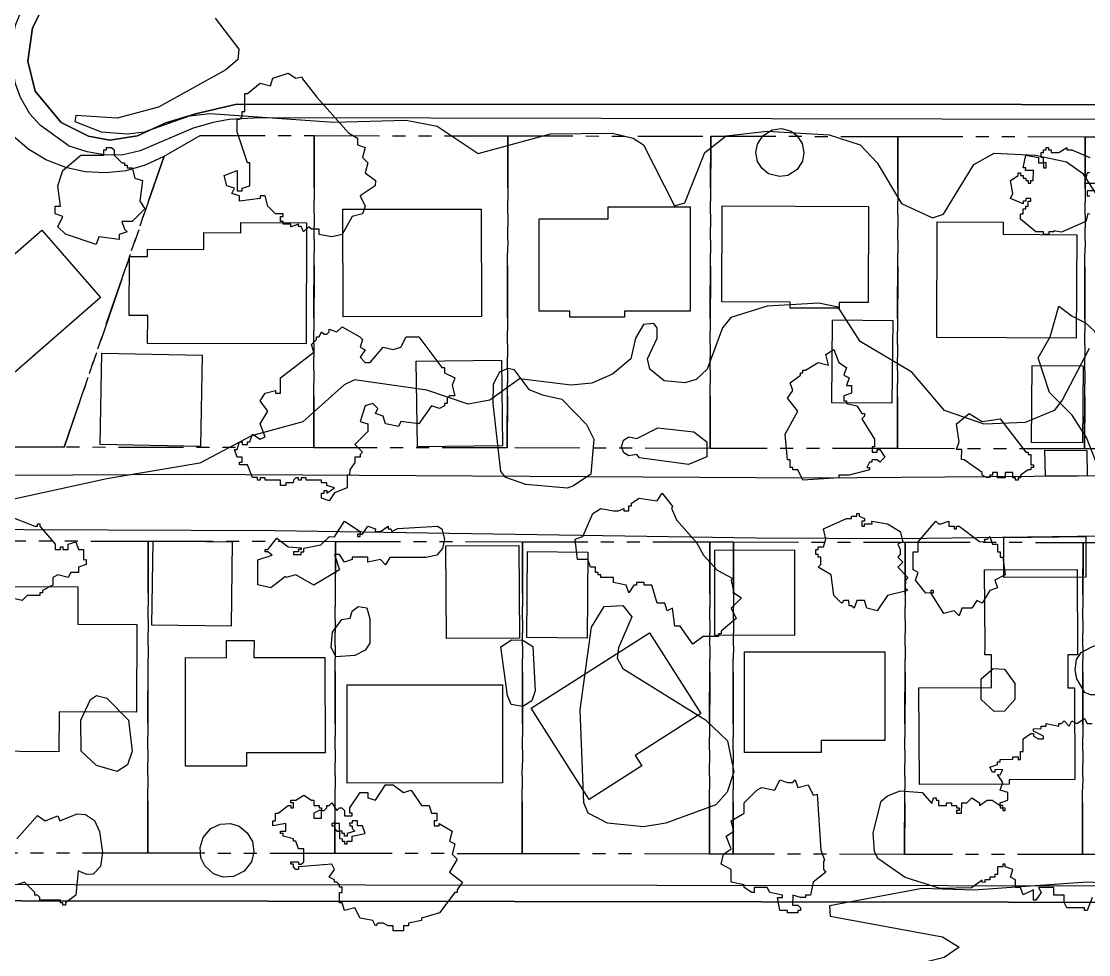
# Model space of a CAD drawing. Header units: metres. Extents: x -550 to 550, y -500 to 950.
# Drawn here: x 352 to 456.2, y -26.6 to 64.5 of the extents above; entities that cross this region are included whole.
import ezdxf

# ---------------------------------------------------------------- set-up
doc = ezdxf.new("R2010")
doc.units = ezdxf.units.M
doc.header["$LTSCALE"] = 2
doc.linetypes.add('PHANTOM', pattern=[6.35, 3.175, -0.635, 0.635, -0.635, 0.635, -0.635])
for name, color, linetype in [('SITE-BLDG-EXIST', 7, 'CONTINUOUS'), ('SITE-PARKING', 250, 'CONTINUOUS'), ('SITE-PROPERTY', 7, 'PHANTOM'), ('SITE-ROAD-CURB', 7, 'CONTINUOUS'), ('SITE-ROAD-GRAVEL', 32, 'CONTINUOUS'), ('SITE-ROAD-PAVED', 7, 'CONTINUOUS'), ('SITE-TREE-CANOPY', 94, 'CONTINUOUS'), ('TOPO-CONTOUR-MINOR', 9, 'CONTINUOUS')]:
    doc.layers.add(name, color=color, linetype=linetype)

msp = doc.modelspace()

# ---------------------------------------------------------------- linework, layer by layer
at = {"layer": 'SITE-BLDG-EXIST'}
for points in [[(345.14, 33.65), (339.85, 39.71), (346.99, 45.93), (350.94, 41.41), (354.03, 44.11), (359.75, 37.56), (349.5, 28.63)], [(383.43, 46.16), (396.94, 46.19), (396.96, 35.7), (383.46, 35.67)], [(410.93, 35.64), (405.6, 35.64), (405.6, 36.22), (402.6, 36.22), (402.6, 45.24), (409.33, 45.23), (409.33, 46.41), (417.35, 46.4), (417.34, 36.21), (410.93, 36.22)], [(420.46, 46.49), (434.75, 46.43), (434.71, 37.06), (431.89, 37.07), (431.89, 36.5), (427.09, 36.52), (427.1, 37.09), (420.42, 37.12)], [(379.83, 33.02), (364.36, 33.07), (364.37, 35.79), (362.55, 35.8), (362.58, 41.54), (364.35, 41.54), (364.35, 42.27), (369.84, 42.24), (369.85, 43.89), (373.47, 43.87), (373.47, 44.87), (379.87, 44.84)], [(441.47, 44.94), (447.89, 44.9), (447.89, 43.72), (455.09, 43.68), (455.04, 33.57), (441.41, 33.64)], [(431.24, 35.36), (437.11, 35.32), (437.04, 27.23), (431.17, 27.28)], [(359.88, 32.1), (369.68, 31.92), (369.52, 23), (359.72, 23.19)], [(390.6, 31.33), (398.91, 31.44), (399.01, 23.07), (390.71, 22.96)], [(455.72, 30.88), (455.65, 23.36), (450.66, 23.4), (450.72, 30.92)], [(364.78, 5.55), (364.89, 13.79), (372.63, 13.68), (372.52, 5.45)], [(393.53, 4.26), (393.47, 13.29), (400.62, 13.34), (400.68, 4.29)], [(401.38, 4.35), (401.47, 12.76), (407.35, 12.69), (407.27, 4.29)], [(419.75, 4.58), (419.76, 12.89), (427.52, 12.91), (427.53, 4.56)], [(446.13, 3.51), (446.09, 10.96), (455.12, 11), (455.16, 2.65), (454.2, 2.65), (454.22, -0.56), (454.86, -0.56), (454.9, -9.5), (448.48, -9.54), (448.48, -9.97), (439.72, -10), (439.67, -0.56), (446.77, -0.52), (446.76, 2.66), (446.12, 2.66)], [(357.56, 9.31), (357.54, 5.65), (363.31, 5.62), (363.27, -2.94), (355.72, -2.89), (355.7, -6.8), (348.03, -6.75), (348.13, 9.35)], [(418.39, -3.06), (411.96, -7.17), (412.61, -8.18), (407.49, -11.46), (401.81, -2.55), (413.36, 4.82)], [(372.08, 4.06), (374.76, 4.06), (374.75, 2.39), (381.68, 2.39), (381.69, -6.9), (374.02, -6.9), (374.02, -8.22), (368.05, -8.22), (368.05, 2.39), (372.08, 2.38)], [(435.47, 2.96), (436.35, 2.96), (436.35, -5.71), (430.14, -5.71), (430.14, -6.87), (422.63, -6.87), (422.63, 2.96)], [(399.01, -0.28), (399.02, -9.82), (383.84, -9.88), (383.84, -0.28)]]:
    msp.add_lwpolyline(points, close=True, dxfattribs=at)
at = {"layer": 'SITE-PARKING'}
for points in [[(456.09, 20.14), (452.04, 20.11), (451.98, 22.64), (456.08, 22.61)], [(447.95, 10.21), (447.98, 14.11), (455.96, 14.23), (455.97, 10.24)]]:
    msp.add_lwpolyline(points, close=True, dxfattribs=at)
at = {"layer": 'SITE-PROPERTY'}
for points in [[(356.2, 22.93), (320.82, 22.98), (351.26, 53.31), (352.78, 52.02), (354.48, 50.99), (356.34, 50.27), (358.28, 49.84), (360.28, 49.74), (362.26, 49.96), (364.17, 50.5), (365.97, 51.36)], [(380.58, 22.88), (356.2, 22.93), (365.97, 51.36), (369.48, 53.38), (380.64, 53.36)], [(399.48, 22.86), (380.58, 22.88), (380.64, 53.36), (399.54, 53.33)], [(419.28, 22.82), (399.48, 22.86), (399.54, 53.33), (419.34, 53.3)], [(437.57, 22.8), (419.28, 22.82), (419.34, 53.3), (437.62, 53.27)], [(455.85, 22.77), (437.57, 22.8), (437.62, 53.27), (455.91, 53.25)], [(474.13, 22.75), (455.85, 22.77), (455.91, 53.25), (474.19, 53.21)], [(364.37, -16.71), (346.08, -16.68), (346.13, 13.79), (364.42, 13.77)], [(382.65, -16.73), (364.37, -16.71), (364.42, 13.77), (382.7, 13.74)], [(400.94, -16.76), (382.65, -16.73), (382.7, 13.74), (400.98, 13.71)], [(419.22, -16.79), (400.94, -16.76), (400.98, 13.71), (419.27, 13.68)], [(421.52, -16.79), (419.22, -16.79), (419.27, 13.68), (421.57, 13.68)], [(438.28, -16.82), (421.52, -16.79), (421.57, 13.68), (438.34, 13.66)], [(455.65, -16.84), (438.28, -16.82), (438.34, 13.66), (455.7, 13.64)], [(473.93, -16.88), (455.65, -16.84), (455.7, 13.64), (473.98, 13.6)]]:
    msp.add_lwpolyline(points, close=True, dxfattribs=at)
at = {"layer": 'SITE-ROAD-CURB'}
for points in [[(472.51, -21.51), (303.78, -21.29), (296.27, -21.16), (293.7, -20.79), (291.56, -20.24), (288, -18.69), (285.39, -16.81), (283.62, -15.06), (281.29, -12.16), (280.58, -10.84), (279.37, -7.67), (278.94, -6.02), (278.46, -2.81), (278.31, 1.59), (278.51, 158.21)], [(279.94, 132.13), (279.92, 29.78), (279.73, -0.52), (280.11, -4.71), (280.94, -7.87), (282.25, -11), (283.64, -12.97), (285, -14.49), (286.5, -15.92), (288.39, -17.19), (291.49, -18.64), (296.23, -19.58), (300.26, -19.71), (470.96, -19.9)], [(525.14, 54.8), (375.37, 55.08), (372.34, 54.92), (370.77, 54.62), (368.8, 54.07), (363.62, 51.86), (361.96, 51.48), (360.27, 51.46), (358.45, 51.78), (356.69, 52.34), (353.92, 54.34), (352.87, 55.47), (351.95, 57.07), (351.47, 58.42), (351.05, 60.94), (351.06, 62.24), (351.46, 64.13), (353.7, 69.7)], [(354.52, 66.67), (353.12, 63.88), (352.68, 60.61), (353.38, 57.68), (355.93, 54.62), (358.59, 53.29), (360.68, 52.92), (363.38, 53.32), (366.13, 54.6), (369.03, 55.47), (373.06, 56.42), (526.3, 56.35)]]:
    msp.add_lwpolyline(points, dxfattribs=at)
at = {"layer": 'SITE-ROAD-GRAVEL'}
for points in [[(319.83, 89.95), (319.84, 61.68), (319.48, 29.22), (320.07, 24), (320.64, 22.67), (322.22, 20.8), (325.15, 20.21), (328.69, 20.09), (368.41, 20.3), (429.33, 19.94), (463.78, 20.2)], [(467.44, 14.39), (438.02, 13.99), (423.79, 14.05), (376.75, 14.77), (344.12, 14.9), (320.72, 15.96), (317.53, 17.48), (315.03, 20.27), (314.4, 23.37), (314.26, 27.66), (314.54, 33.64), (314.71, 47.49), (314.68, 60.92), (315.03, 87.13)]]:
    msp.add_lwpolyline(points, dxfattribs=at)
at = {"layer": 'SITE-ROAD-PAVED'}
for points in [[(278.51, 158.21), (278.31, 1.59), (278.46, -2.81), (278.94, -6.02), (279.37, -7.67), (280.58, -10.84), (281.29, -12.16), (283.62, -15.06), (285.39, -16.81), (288, -18.69), (291.56, -20.24), (293.7, -20.79), (296.27, -21.16), (303.78, -21.29), (472.51, -21.51)], [(526.3, 56.35), (373.06, 56.42), (369.03, 55.47), (366.13, 54.6), (363.38, 53.32), (360.68, 52.92), (358.59, 53.29), (355.93, 54.62), (353.38, 57.68), (352.68, 60.61), (353.12, 63.88), (354.52, 66.67)]]:
    msp.add_lwpolyline(points, dxfattribs=at)
at = {"layer": 'SITE-TREE-CANOPY'}
for points in [[(379.5, 58.91), (380.9, 57.1), (383.97, 53.64), (384.84, 53.11), (384.85, 52.46), (385.59, 52.21), (385.35, 51.21), (385.85, 50.71), (385.6, 49.71), (386.6, 48.96), (386.59, 48.46), (385.1, 47.46), (385.59, 46.46), (385.35, 45.71), (384.35, 45.46), (383.35, 43.71), (382.35, 43.46), (381.1, 43.71), (381.1, 44.21), (380.35, 44.21), (380.1, 44.46), (379.59, 43.96), (379.35, 44.47), (379.1, 44.47), (379.1, 44.71), (378.35, 44.46), (378.35, 44.71), (377.6, 44.71), (377.59, 44.96), (377.35, 44.96), (377.35, 45.46), (377.59, 45.46), (377.6, 45.71), (376.85, 45.71), (376.1, 46.46), (375.85, 47.46), (375.35, 47.46), (375.35, 47.21), (373.35, 46.96), (373.35, 47.46), (372.6, 47.71), (372.85, 48.21), (372.1, 48.46), (371.85, 49.46), (373.1, 49.96), (373.1, 47.95), (373.6, 47.97), (373.6, 48.21), (374.35, 48.46), (374.35, 50.71), (374.1, 50.71), (373.1, 53.71), (373.1, 54.96), (373.35, 54.96), (373.6, 55.21), (373.6, 55.71), (373.85, 55.71), (373.85, 57.46), (374.1, 57.46), (375.35, 58.46), (376.35, 58.21), (376.6, 58.96), (378.1, 59.46), (378.85, 58.96), (379.42, 59.1)], [(426.05, 49.35), (425, 49.63), (424.36, 50.13), (423.92, 50.83), (423.76, 51.72), (423.9, 52.52), (424.42, 53.33), (425.33, 53.92), (426.27, 54.04), (427.19, 53.78), (427.75, 53.38), (428.28, 52.59), (428.45, 51.66), (428.3, 50.85), (427.78, 50.04), (426.86, 49.47)], [(361.85, 50.71), (362.1, 50.7), (362.1, 50.46), (362.35, 50.46), (362.35, 50.22), (362.85, 50.21), (363.1, 49.21), (363.85, 48.96), (363.6, 46.97), (364.1, 46.21), (362.85, 44.96), (361.85, 44.97), (362.09, 44.21), (362.35, 43.96), (361.6, 43.71), (361.59, 43.21), (359.6, 43.46), (359.35, 42.71), (356.35, 43.72), (355.6, 44.46), (356.1, 45.46), (355.35, 45.71), (355.35, 46.46), (355.85, 46.46), (355.6, 48.45), (356.1, 49.96), (357.85, 51.46), (360.1, 51.46), (360.1, 51.96), (360.35, 51.96), (360.35, 52.21), (360.85, 52.21), (361.1, 51.96), (361.1, 51.46)], [(451.85, 50.22), (452.1, 50.22), (452.1, 50.72), (451.84, 50.7)], [(461.7, 26.01), (461.3, 23.17), (460.38, 21.66), (457.97, 21.08), (456.98, 21.48), (456.02, 23.88), (454.62, 26.06), (452.43, 28.26), (451.31, 31.67), (452.5, 33.72), (453.35, 36.71), (454.64, 35.73), (455.93, 35.09), (456.82, 34.27), (458.13, 30.85), (459.6, 28.89), (462.08, 26.54)], [(385.09, 33.71), (385.35, 33.46), (385.1, 32.71), (385.6, 32.45), (385.1, 31.71), (385.6, 31.21), (386.1, 31.21), (387.35, 32.71), (388.34, 32.46), (389.1, 32.71), (389.6, 33.71), (390.85, 33.71), (393.1, 30.71), (393.35, 30.71), (393.35, 30.21), (394.35, 29.71), (394.1, 28.96), (394.35, 27.96), (393.84, 27.96), (393.6, 27.71), (393.6, 27.21), (393.34, 27.21), (393.34, 26.96), (392.85, 26.71), (392.09, 26.96), (390.85, 25.21), (389.1, 25.46), (388.85, 24.96), (387.6, 25.21), (387.35, 25.96), (386.6, 26.21), (386.85, 26.71), (386.35, 27.21), (385.6, 26.96), (385.1, 25.46), (385.85, 25.21), (385.85, 24.46), (384.6, 23.21), (385.35, 22.46), (385.1, 22.21), (385.1, 21.95), (384.6, 21.96), (384.59, 21.45), (384.1, 20.71), (384.09, 20.21), (383.85, 20.21), (383.85, 18.96), (382.6, 18.47), (382.1, 17.71), (381.35, 17.95), (381.35, 18.46), (381.6, 18.46), (381.6, 18.71), (381.85, 18.71), (381.85, 18.45), (382.6, 18.97), (381.85, 19.21), (381.85, 19.46), (381.35, 19.46), (381.35, 19.71), (379.85, 19.71), (379.85, 19.96), (379.35, 19.96), (379.35, 19.72), (379.1, 19.72), (379.1, 19.96), (378.85, 19.96), (378.6, 19.7), (378.59, 19.46), (377.85, 19.46), (377.85, 19.21), (377.34, 19.21), (377.35, 19.71), (375.85, 19.71), (375.85, 19.96), (375.35, 19.96), (375.35, 19.71), (375.1, 19.71), (375.1, 19.97), (374.6, 19.97), (374.1, 21.21), (373.35, 21.21), (373.34, 21.46), (373.6, 21.46), (373.6, 21.96), (373.1, 21.96), (372.85, 22.72), (373.1, 22.72), (373.35, 23.46), (373.6, 23.46), (373.6, 23.21), (374.1, 23.21), (374.1, 23.46), (374.35, 23.46), (374.6, 24.21), (375.35, 23.71), (375.85, 23.96), (375.35, 25.22), (376.1, 26.46), (375.35, 27.46), (375.85, 28.21), (376.85, 28.46), (376.85, 28.21), (377.35, 28.2), (377.35, 29.71), (380.6, 32.21), (380.35, 32.96), (380.85, 33.46), (380.85, 33.71), (381.1, 33.71), (381.34, 34.21), (381.6, 33.96), (381.85, 33.96), (382.1, 34.21), (382.1, 34.46), (382.85, 34.2), (383.35, 34.7)], [(432.6, 30.71), (432.35, 29.96), (432.85, 29.72), (432.6, 28.96), (433.1, 28.96), (433.09, 28.21), (432.35, 27.96), (432.35, 27.46), (432.59, 27.46), (432.59, 27.21), (433.6, 26.96), (434.1, 26.21), (434.35, 26.21), (434.35, 25.97), (434.1, 25.71), (435.35, 23.71), (435.35, 22.96), (435.1, 22.96), (435.1, 22.46), (435.59, 22.46), (435.59, 22.72), (435.85, 22.72), (436.35, 21.96), (435.85, 21.46), (435.6, 21.71), (435.09, 21.71), (435.09, 21.46), (434.85, 21.46), (434.6, 20.96), (434.85, 20.96), (434.85, 20.71), (432.85, 20.2), (431.85, 20.21), (431.85, 19.96), (428.35, 19.71), (427.85, 20.71), (427.35, 20.71), (427.35, 20.96), (427.1, 20.96), (427.1, 21.71), (426.85, 21.71), (426.6, 24.21), (427.85, 26.46), (426.85, 27.71), (427.35, 28.47), (427.1, 29.21), (428.1, 29.96), (428.1, 30.21), (428.35, 30.21), (428.35, 30.46), (428.6, 30.46), (429.85, 31.21), (430.85, 30.96), (430.6, 31.97), (431.35, 32.47), (431.85, 31.21)], [(405.94, 19.15), (405.33, 18.95), (401.3, 19.28), (399.35, 19.98), (398.84, 20.56), (398.1, 27.2), (398.12, 29.11), (398.75, 30.29), (399.57, 30.65), (400.13, 30.53), (401.57, 28.58), (402.93, 28.05), (404.82, 27.64), (407.2, 25.14), (407.94, 23.73), (407.63, 20.31)], [(445.85, 25.46), (447.6, 25.72), (450.1, 22.46), (450.35, 22.46), (450.35, 22.21), (450.59, 22.21), (450.6, 21.21), (450.85, 21.21), (450.85, 20.96), (450.6, 20.96), (450.6, 20.71), (450.35, 20.71), (449.59, 20.21), (449.59, 19.96), (449.35, 19.96), (449.35, 19.71), (449.1, 19.71), (449.1, 19.96), (448.85, 19.96), (448.85, 20.46), (448.1, 20.46), (448.1, 19.96), (447.35, 19.96), (447.35, 20.47), (446.85, 20.47), (446.85, 20.21), (446.6, 20.21), (446.6, 19.97), (446.35, 19.95), (445.84, 20.21), (445.84, 20.46), (444.1, 21.71), (443.84, 21.72), (443.85, 22.71), (443.35, 22.71), (443.59, 23.46), (443.35, 25.21), (444.59, 26.21)], [(412.12, 22.22), (411.36, 22.08), (410.85, 22.4), (410.63, 22.96), (410.83, 23.61), (411.34, 23.95), (412.13, 23.8), (414.19, 24.83), (417.7, 24.44), (418.96, 23.45), (418.96, 21.99), (417.17, 21.26), (412.4, 21.91)], [(421.35, 9.96), (421.6, 8.71), (422.35, 8.22), (421.35, 7.22), (421.84, 6.21), (420.35, 4.96), (420.35, 4.71), (420.09, 4.71), (420.1, 4.46), (418.6, 4.46), (417.6, 3.71), (416.35, 5.46), (415.85, 5.46), (415.6, 7.21), (415.1, 6.96), (414.85, 7.71), (414.1, 7.71), (413.6, 9.46), (412.85, 9.46), (412.85, 9.71), (412.09, 9.71), (412.09, 9.46), (411.85, 9.46), (411.35, 8.71), (411.1, 9.46), (409.85, 9.71), (409.85, 10.21), (408.6, 10.21), (408.6, 10.46), (408.35, 10.46), (408.35, 10.71), (408.1, 10.71), (408.1, 11.21), (407.6, 11.21), (407.35, 11.96), (406.35, 11.96), (406.1, 13.96), (406.85, 14.21), (407.85, 16.46), (408.6, 16.96), (409.85, 16.71), (410.35, 16.71), (410.85, 16.96), (410.85, 16.71), (411.35, 16.71), (411.35, 17.21), (411.6, 17.21), (411.6, 17.46), (412.35, 17.96), (414.1, 17.71), (414.6, 18.46), (415.66, 17.12), (415.51, 16.99), (416.01, 15.83), (417.94, 13.62), (418.65, 12.38), (419.99, 10.94), (421.51, 10.13)], [(385.34, 14.46), (385.85, 15.21), (386.6, 14.96), (386.59, 14.71), (386.85, 14.71), (387.1, 14.71), (387.85, 15.21), (387.85, 14.97), (388.1, 14.97), (388.2, 14.71), (388.79, 15), (392.66, 15.24), (393.09, 14.95), (393.35, 13.97), (393.14, 13.05), (392.6, 12.38), (391.56, 12.17), (388.02, 12.16), (387.59, 11.46), (387.1, 11.96), (385.85, 11.71), (385.85, 12.21), (384.34, 12.21), (384.35, 11.96), (383.6, 11.71), (383.09, 12.46), (382.6, 12.46), (383.1, 10.96), (380.6, 9.46), (378.85, 10.46), (377.85, 10.21), (377.82, 10.31), (376.38, 9.22), (375.11, 9.49), (375.12, 11.93), (376.53, 12.39), (376.1, 12.71), (375.85, 12.71), (375.85, 12.96), (376.1, 12.96), (376.98, 14.04), (378.1, 13.2), (379.35, 13.1), (379.35, 12.96), (379.1, 12.96), (379.1, 12.71), (378.6, 12.71), (378.6, 12.46), (379.34, 12.46), (379.34, 12.71), (379.6, 12.71), (379.6, 13.07), (381.28, 13.41), (382.13, 14.21), (382.6, 14.2), (383.6, 15.71), (385.1, 14.71), (385.1, 14.46)], [(434.1, 15.21), (434.35, 15.21), (434.35, 15.46), (435.1, 15.46), (435.09, 15.71), (436.6, 15.46), (437.85, 14.71), (438.1, 13.71), (437.6, 13.46), (437.85, 12.96), (437.85, 12.46), (437.6, 12.21), (438.1, 11.71), (437.6, 11.21), (438.6, 10.21), (438.35, 9.96), (438.34, 9.21), (438.6, 8.96), (436.6, 8.46), (435.6, 6.96), (434.6, 7.21), (434.35, 7.96), (433.6, 7.96), (433.35, 7.21), (433.1, 7.46), (432.85, 7.46), (432.84, 7.96), (432.35, 7.96), (432.1, 7.71), (431.35, 8.46), (431.1, 10.46), (429.85, 11.21), (430.1, 11.47), (430.1, 12.21), (429.85, 12.21), (429.84, 12.46), (429.6, 12.46), (429.6, 12.96), (429.85, 12.96), (429.85, 13.21), (430.35, 13.21), (430.6, 13.96), (430.35, 14.96), (432.59, 15.96), (433.1, 15.96), (433.1, 16.21), (433.6, 16.21), (433.6, 16.46), (433.85, 16.46), (433.84, 16.21), (434.35, 15.96), (434.35, 15.71), (434.1, 15.71)], [(440.35, 8.7), (439.35, 9.96), (439.6, 10.71), (439.1, 10.96), (439.1, 12.71), (439.6, 12.71), (439.6, 13.71), (441.34, 15.71), (441.6, 15.46), (441.85, 15.46), (442.59, 15.71), (442.6, 15.21), (443.1, 15.21), (443.1, 14.96), (443.35, 14.96), (443.35, 15.21), (443.6, 15.21), (445.6, 13.72), (446.1, 13.71), (446.1, 13.96), (446.35, 13.96), (446.6, 14.21), (446.85, 13.46), (447.35, 13.46), (447.35, 12.71), (447.6, 12.71), (447.6, 12.21), (447.85, 12.21), (448.1, 10.46), (447.1, 9.96), (447.35, 9.21), (446.6, 8.96), (445.85, 7.71), (445.34, 7.96), (444.85, 7.21), (443.85, 7.21), (443.59, 6.47), (443.1, 6.96), (442.1, 6.71), (440.84, 8.72)], [(384.85, 14.46), (384.85, 14.21), (385.1, 14.21), (385.1, 14.46)], [(441.1, 8.72), (441.1, 8.96), (440.84, 8.96), (440.84, 8.72)], [(386.05, 3.8), (385.59, 3.13), (384.6, 2.61), (382.75, 2.47), (382.28, 3.4), (382.41, 4.86), (383.33, 6.12), (384.13, 6.25), (384.32, 6.92), (384.92, 7.37), (385.78, 7.25), (386.05, 6.19)], [(401.89, -1.84), (401.01, -2.37), (399.87, -2.18), (399.49, -1.3), (398.86, 3.44), (399.88, 4.14), (401.01, 4.08), (401.98, 3.47), (402.2, -0.84)], [(457.36, -1.23), (456.42, -1.23), (455.87, -1.01), (455.1, 0.33), (454.92, 1.21), (455.05, 2.22), (455.53, 2.9), (456.41, 3.39), (457.38, 3.77), (458.56, 3.87), (459.67, 3.03), (460.67, 0.47), (460.55, -0.22), (460.1, -0.57), (458.75, -1.14)], [(381.6, -12.54), (381.85, -12.29), (381.85, -12.04), (382.1, -12.04), (382.35, -11.79), (382.85, -12.54), (383.1, -12.29), (383.34, -12.29), (383.6, -12.54), (383.6, -13.04), (384.35, -13.04), (384.35, -12.79), (384.1, -12.79), (384.1, -12.29), (385.1, -10.79), (385.85, -10.79), (385.85, -11.29), (386.6, -11.54), (387.6, -10.04), (388.35, -10.04), (389.35, -10.79), (390.1, -10.54), (391.1, -12.04), (391.85, -12.04), (392.09, -12.79), (392.6, -12.79), (392.6, -13.54), (392.35, -13.54), (392.35, -14.04), (392.84, -14.04), (392.84, -13.8), (394.1, -14.54), (393.85, -15.54), (394.35, -15.79), (394.1, -16.79), (394.6, -17.29), (393.85, -18.54), (395.1, -19.54), (394.6, -20.29), (394.6, -20.54), (394.35, -20.54), (392.85, -22.54), (391.1, -23.04), (391.1, -23.29), (389.85, -23.54), (389.85, -23.79), (389.35, -23.79), (389.35, -24.29), (388.35, -24.29), (388.34, -23.79), (387.85, -23.79), (387.35, -23.54), (386.85, -23.54), (386.6, -23.79), (386.35, -23.29), (385.1, -23.04), (384.6, -22.04), (383.6, -22.29), (383.35, -21.54), (383.09, -21.54), (383.1, -20.54), (383.35, -20.54), (383.35, -20.03), (383.1, -20.03), (383.1, -19.79), (382.84, -19.54), (382.6, -19.54), (382.6, -19.29), (382.1, -19.04), (382.6, -18.29), (382.35, -17.79), (379.1, -18.04), (379.1, -18.29), (378.85, -18.29), (378.6, -18.04), (378.6, -17.79), (378.34, -17.79), (378.35, -17.54), (379.1, -17.54), (379.1, -17.79), (379.35, -17.79), (379.6, -17.54), (379.6, -16.29), (379.1, -16.29), (378.85, -15.54), (378.6, -15.54), (378.6, -15.29), (377.6, -15.04), (377.6, -14.79), (377.34, -14.79), (377.34, -14.54), (377.85, -14.54), (377.85, -13.79), (376.6, -14.04), (376.59, -13.54), (376.85, -13.54), (376.85, -12.79), (377.1, -12.79), (378.1, -12.04), (378.35, -12.04), (378.34, -12.29), (378.6, -12.29), (378.6, -11.79), (378.35, -11.79), (378.35, -11.54), (378.84, -11.54), (379.6, -11.04), (380.35, -11.54), (380.6, -11.54), (380.6, -12.04), (381.1, -12.05), (381.1, -12.29), (381.35, -12.29), (381.35, -12.54)], [(430.35, -17.53), (430.35, -18.29), (430.6, -18.54), (429.35, -19.54), (429.1, -20.79), (428.6, -20.79), (428.6, -21.04), (428.1, -21.04), (427.35, -20.79), (427.34, -21.79), (427.85, -21.79), (428.1, -22.04), (428.1, -22.29), (427.85, -22.29), (427.85, -22.54), (426.84, -22.54), (426.85, -22.29), (426.1, -22.29), (425.85, -21.04), (426.35, -21.04), (426.35, -20.79), (425.1, -20.54), (424.85, -20.04), (423.6, -20.04), (423.6, -20.54), (423.35, -20.54), (422.6, -20.04), (422.6, -19.79), (421.35, -19.54), (421.35, -18.29), (420.35, -17.79), (420.59, -16.79), (421.35, -16.29), (420.85, -15.04), (421.59, -14.54), (421.35, -13.54), (422.6, -12.79), (422.6, -11.79), (423.85, -10.54), (424.35, -10.29), (425.6, -10.54), (426.1, -9.54), (426.85, -9.79), (427.35, -9.79), (427.6, -9.54), (427.85, -10.29), (428.85, -10.04), (429.34, -11.04), (429.75, -10.93), (430.08, -16.41), (430.47, -17.35)], [(447.6, -12.29), (447.85, -12.29), (447.85, -12.04), (447.6, -12.04)], [(447.85, -12.54), (448.1, -12.54), (448.1, -12.3), (447.85, -12.29)], [(381.1, -12.53), (380.6, -12.79), (380.6, -13.29), (381.35, -13.29), (381.35, -12.54)], [(383.1, -15.28), (383.35, -15.29), (383.35, -15.54), (383.6, -15.54), (383.6, -15.79), (383.85, -15.79), (383.85, -15.54), (384.35, -15.54), (384.35, -15.04), (385.6, -14.79), (385.35, -14.04), (384.85, -14.04), (384.85, -13.54), (384.35, -13.54), (384.35, -13.78), (384.09, -13.78), (384.1, -14.04), (384.35, -14.04), (384.35, -14.29), (384.6, -14.54), (383.85, -14.79), (383.85, -15.04), (383.59, -15.04), (383.59, -14.78), (383.35, -14.78), (383.35, -14.54), (383.1, -14.54)], [(374.74, -16.56), (374.49, -17.54), (373.79, -18.45), (372.76, -18.98), (371.75, -19.03), (370.79, -18.71), (369.95, -17.93), (369.57, -17.15), (369.49, -16.14), (369.79, -15.17), (370.55, -14.3), (371.46, -13.87), (372.47, -13.81), (373.29, -14.07), (374.09, -14.7), (374.6, -15.56)], [(383.1, -13.79), (382.35, -13.79), (382.35, -14.04), (382.6, -14.04), (382.6, -14.29), (382.85, -14.54), (383.1, -14.54)]]:
    msp.add_lwpolyline(points, close=True, dxfattribs=at)
for points in [[(456.35, 45.7), (456.17, 45.71), (455.96, 44.98), (453.58, 43.93), (452.85, 44.07), (452.85, 43.96), (452.35, 43.96), (452.35, 43.71), (451.85, 43.71), (451.85, 43.96), (451.1, 43.96), (449.6, 45.21), (449.6, 45.71), (449.85, 45.71), (449.84, 46.21), (450.1, 46.21), (450.1, 46.46), (450.35, 46.46), (450.35, 46.96), (450.6, 46.96), (450.6, 47.21), (450.1, 47.21), (450.1, 46.96), (449.85, 46.96), (449.84, 46.71), (448.6, 47.2), (448.85, 47.71), (448.6, 48.96), (449.35, 49.46), (449.35, 49.71), (449.6, 49.71), (449.6, 49.46), (449.85, 49.46), (449.85, 49.21), (450.1, 49.21), (450.1, 48.96), (450.35, 48.96), (450.35, 48.72), (450.6, 48.72), (450.6, 48.96), (450.84, 48.96), (450.85, 49.96), (450.09, 49.96), (450.1, 50.21), (449.85, 50.21), (450.1, 51.46), (451.35, 51.21), (451.35, 50.71), (451.84, 50.7), (451.84, 51.21), (451.6, 51.21), (451.6, 51.71), (451.85, 51.71), (451.85, 51.96), (452.1, 51.96), (452.1, 52.21), (452.34, 52.21), (452.34, 51.96), (452.6, 51.96), (452.6, 51.71), (453.35, 51.72), (454.1, 52.21), (454.1, 51.96), (454.6, 51.96), (456.35, 51.21)], [(456.34, 49.71), (456.1, 49.71), (455.84, 48.71), (456.85, 48.71)], [(456.85, 47.96), (456.1, 47.96), (456.1, 47.46), (456.35, 47.46)], [(350.84, 16.21), (353.35, 15.21), (353.6, 15.21), (353.6, 15.46), (353.85, 15.46), (353.85, 15.21), (355.35, 13.46), (355.35, 12.96), (355.85, 12.96), (355.85, 13.21), (356.1, 13.21), (356.1, 12.96), (356.6, 12.96), (356.6, 13.46), (357.35, 13.71), (357.6, 12.96), (358.09, 12.96), (358.1, 11.95), (358.35, 11.97), (358.35, 11.47), (357.6, 11.21), (357.6, 10.71), (356.85, 10.71), (356.6, 10.21), (355.6, 10.46), (355.1, 10.21), (355.1, 9.46), (354.1, 8.96), (354.1, 8.71), (353.85, 8.71), (353.85, 8.46), (352.6, 8.46), (352.1, 7.96), (351.1, 8.21)], [(456.59, -21.04), (456.09, -22.29), (455.85, -22.29), (455.85, -22.04), (454.1, -22.04), (453.85, -21.53), (453.85, -20.79), (452.84, -20.79), (452.85, -20.04), (451.35, -20.04), (451.6, -20.54), (451.1, -21.29), (450.85, -21.29), (450.85, -20.29), (449.85, -20.78), (449.59, -20.04), (449.1, -20.04), (449.1, -19.29), (448.6, -19.04), (448.84, -18.29), (448.1, -18.03), (448.1, -17.79), (447.85, -17.79), (447.85, -18.03), (447.35, -18.05), (447.35, -18.79), (447.1, -18.79), (447.1, -19.03), (446.6, -19.05), (446.6, -19.29), (446.1, -19.29), (446.1, -19.55), (445.84, -19.54), (445.85, -19.34), (444.81, -20.08), (441.74, -20.14), (438.32, -19.09), (435.65, -17.23), (435.35, -16.53), (435.2, -14.7), (436, -11.63), (436.59, -11.1), (437.83, -10.6), (440, -10.79), (440.95, -11.85), (441.1, -11.29), (441.35, -11.29), (441.35, -11.54), (441.6, -11.54), (441.6, -12.04), (442.35, -12.04), (442.35, -11.79), (442.85, -11.79), (442.85, -12.04), (443.35, -12.04), (443.35, -12.29), (443.6, -12.29), (443.6, -12.55), (443.35, -12.55), (443.35, -12.79), (443.84, -12.79), (443.85, -11.79), (444.34, -11.79), (444.85, -11.29), (445.59, -11.79), (445.6, -12.04), (446.35, -11.54), (446.84, -11.54), (447.6, -12.04), (447.6, -11.79), (448.35, -11.54), (448.35, -10.79), (447.6, -10.54), (447.85, -9.79), (447.35, -9.03), (447.6, -9.04), (447.85, -8.53), (447.09, -8.55), (447.1, -8.79), (446.85, -8.79), (446.6, -8.29), (447.35, -8.04), (447.35, -7.79), (447.6, -7.79), (447.6, -7.54), (448.85, -7.53), (448.84, -7.29), (449.35, -7.29), (449.35, -7.54), (449.6, -7.54), (449.6, -6.79), (449.85, -6.79), (449.85, -5.55), (450.6, -5.03), (450.85, -5.03), (450.85, -5.29), (451.35, -5.54), (451.85, -5.54), (451.85, -5.29), (450.85, -4.79), (450.85, -4.55), (451.6, -4.53), (451.6, -4.29), (452.1, -4.29), (452.1, -4.04), (453.35, -4.29), (453.35, -4.04), (453.6, -4.04), (453.85, -3.79), (454.35, -4.29), (454.6, -3.79), (455.1, -4.04), (455.85, -3.54), (456.1, -4.04), (456.59, -4.04)], [(351.6, -15.29), (353.6, -13.03), (354.35, -13.54), (355.6, -13.04), (355.8, -13.55), (357.47, -12.85), (358.3, -12.94), (359.18, -13.5), (359.68, -14.57), (359.96, -16.62), (359.75, -17.99), (359.05, -18.74), (358.43, -18.79), (357.59, -18.43), (357.35, -20.79), (356.35, -21.54), (356.34, -21.79), (356.1, -21.79), (356.1, -21.54), (355.85, -21.54), (355.85, -21.29), (353.85, -21.29), (353.85, -21.04), (353.6, -20.79), (353.35, -20.79), (353.35, -20.54), (352.34, -19.54), (351.6, -19.8)]]:
    msp.add_lwpolyline(points, dxfattribs=at)
at = {"layer": 'TOPO-CONTOUR-MINOR'}
for points in [[(370.97, 64.81), (373.27, 61.79), (373.17, 60.78), (372, 59.77), (365.42, 56.13), (361.39, 55.06), (357.36, 55.32), (357.25, 54.73), (359.82, 53.73), (362.39, 53.53), (364.06, 53.73), (368.44, 55.28), (370.46, 55.5), (382.55, 54.68), (389.6, 54.85), (392.62, 54.28), (396.65, 51.62), (403.71, 53.54), (409.75, 53.58), (411.77, 53.11), (412.78, 52.45), (415.8, 46.51), (416.81, 46.8), (418.77, 51.71), (420.84, 53.32), (424.87, 53.79), (430.91, 53.42), (433.94, 52.47), (435.61, 50.7), (437.97, 46.72), (440.99, 45.33), (442.06, 45.67), (445.02, 50.55), (447.03, 51.64), (451.07, 51.44), (454.09, 50.81), (455.66, 49.7), (458.12, 45.85)], [(456.3, 32.57), (453.67, 27.53), (452.87, 26.52), (450.06, 25.35), (446.03, 25.19), (442.18, 26.52), (438.97, 30.26), (433.94, 33.25), (431.78, 36.6), (429.91, 36.99), (424.87, 36.71), (421.32, 35.59), (420.48, 34.58), (419, 30.55), (417.91, 29.54), (416.81, 29.23), (414.79, 29.43), (413.41, 30.55), (413.18, 31.56), (414.12, 33.57), (414.13, 34.58), (413.78, 35), (412.78, 34.9), (412.01, 33.57), (411.54, 31.56), (409.75, 30.05), (407.74, 29.19), (405.72, 28.98), (400.68, 29.62), (397.79, 27.53), (395.65, 27.14), (391.62, 28.51), (384.56, 29.5), (383.55, 29.01), (379.52, 25.42), (374.49, 24.06), (369.45, 21.37), (360.38, 19.86), (348.29, 17.21)], [(462.15, -19.85), (456.1, -19.54), (445.02, -20.3), (439.98, -20.15), (430.95, -21.84), (431.02, -22.85), (441.97, -24.87), (443.6, -25.87), (442.14, -26.88), (434.08, -28.9), (434.35, -29.91), (440.99, -31.04), (456.1, -31.39), (459.13, -32.19)]]:
    msp.add_lwpolyline(points, dxfattribs=at)
for points in [[(408.94, 7.38), (410.76, 7.47), (411.63, 6.37), (410.33, 3.35), (410.21, 2.34), (410.77, 1.33), (418.82, -3.68), (420.99, -5.72), (421.59, -8.75), (420.96, -10.76), (419.83, -11.99), (414.96, -13.78), (412.78, -14.12), (409.25, -13.78), (407.37, -12.78), (406.94, -11.77), (406.61, -2.7), (407.7, 5.36)], [(446.92, 1.33), (448.04, 1.25), (449.05, -0.12), (449.04, -1.69), (448.04, -2.83), (447.03, -2.88), (445.74, -1.69), (445.76, 0.32)], [(358.78, -1.69), (359.37, -1.31), (360.38, -1.58), (362.51, -3.71), (362.85, -6.73), (362.39, -8.07), (361.39, -8.72), (359.37, -8.15), (357.88, -6.73), (357.83, -3.71)]]:
    msp.add_lwpolyline(points, close=True, dxfattribs=at)

doc.saveas('drawing.dxf')
